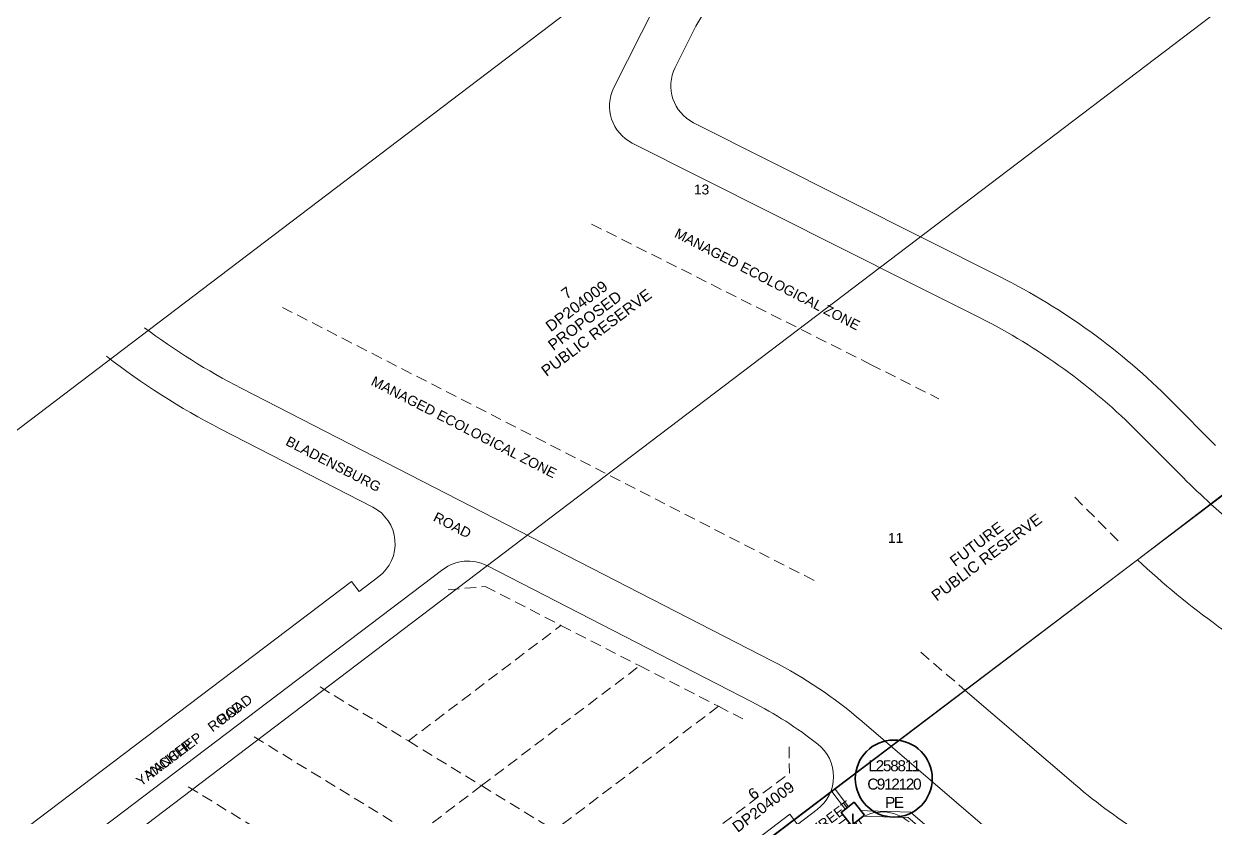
# Model space of a CAD drawing. Header units: metres. Extents: x 0 to 309348, y 0 to 6272736.
# Drawn here: x 308668.8 to 308885.4, y 6272081.4 to 6272225.7 of the extents above; entities that cross this region are included whole.
import ezdxf
from ezdxf.enums import TextEntityAlignment as Align

# ---------------------------------------------------------------- set-up
doc = ezdxf.new("R2010")
doc.units = ezdxf.units.M
doc.linetypes.add('DASHEDX2', pattern=[38.1, 25.4, -12.7])
doc.linetypes.add('IE Trench LV', pattern=[5.5, 4, -1.5])
doc.layers.get('0').update_dxf_attribs({"color": 6})
for name, color, linetype, lineweight in [('_User Miscellaneous1', 30, 'Continuous', 13), ('_User_HV_Exist', 1, 'Continuous', 35), ('_User_LV_Exist', 5, 'Continuous', 35), ('Cadastre Developer_SP_NEW', 92, 'Continuous', 15), ('Cadastre Land Parcels_SP_EXT', 118, 'Continuous', 15), ('Cadastre Roads_SP_NEW', 214, 'Continuous', 15)]:
    doc.layers.add(name, color=color, linetype=linetype, lineweight=lineweight)
doc.layers.add('_User Miscellaneous10', color=252, linetype='Continuous', lineweight=13, plot=False, transparency=0.85)
doc.styles.add('ARIAL', font='arial.ttf', dxfattribs={"height": 2})
doc.styles.add('SL_LABEL', font='arial.ttf', dxfattribs={"height": 2})
doc.styles.get("Standard").update_dxf_attribs({"font": 'arial.ttf'})

# ---------------------------------------------------------------- blocks, each defined once
blk = doc.blocks.new('*U279')
at = {"width": 0.9, "flags": 8}
blk.add_attdef('ASSET_NUM', text='', height=2, dxfattribs=at).set_placement((4, 2), align=Align.MIDDLE_LEFT)
at = {"ltscale": 10}
blk.add_wipeout([(-1.5, -1.5), (-1.5, 1.5), (1.5, 1.5), (1.5, -1.5)], dxfattribs=at)
blk.add_lwpolyline([(-1.5, 1.5), (-1.5, -1.5), (1.5, -1.5), (1.5, 1.5)], close=True)
at = {"flags": 1}
blk.add_attdef('Z', (-2.35, -1.81), '', height=0.2, rotation=270, dxfattribs=at)
at = {"flags": 9}
for tag, p in [('NOTES', (-2, -1.81)), ('SUBURB', (-1.8, -1.81)), ('STREETNAME', (-1.6, -1.81)), ('LOCATION', (-1.4, -1.81)), ('LEGEND', (-1.2, -1.81)), ('USAGE', (-1, -1.81)), ('STATE', (-0.8, -1.81)), ('OWNED_BY', (-0.6, -1.81)), ('COLUMN_TYPE', (-0.4, -1.81)), ('STREET_CODE', (-0.2, -1.81)), ('STRUCTURE_PLANT_NUMBER', (0.03, -1.81))]:
    blk.add_attdef(tag, text='', height=0.2, rotation=270, dxfattribs=at).set_placement(p, align=Align.MIDDLE_LEFT)
blk = doc.blocks.new('SL_LANTERN_NEW')
at = {"flags": 9}
for tag, p in [('LANTNUMBER', (-1.4, 2.6)), ('LOUTREACH', (-1.4, 2.2)), ('LOUTREACHVOCAB', (-1.4, 2)), ('LRATECODE', (-1.4, 1.8)), ('LREMOVE', (-1.4, 1.6)), ('LREPLACE', (-1.4, 1.4)), ('LTYPE', (-1.4, 1.2)), ('LTYPEVOCAB', (-1.4, 1)), ('LEGEND', (-1.4, 0.8)), ('SUBURB', (-1.4, 0.6)), ('STREETNAME', (-1.4, 0.4)), ('LOCATION', (-1.4, 0.2)), ('LNEW', (-6.4, 0)), ('LMASTVOCAB', (-6.2, 0)), ('LMAST', (-6, 0)), ('LLAMPVOCAB', (-5.8, 0)), ('LLAMP', (-5.6, 0)), ('LEXIST', (-5.4, 0)), ('LCHARGE3PERCENT', (-5.2, 0)), ('LCHARGE3', (-5, 0)), ('LCHARGE2PERCENT', (-4.8, 0)), ('LCHARGE2', (-4.6, 0)), ('LCHARGE1PERCENT', (-4.4, 0)), ('LCHARGE1', (-4.2, 0)), ('LCATEGORY', (-4, 0)), ('LBRACKETVOCAB', (-3.8, 0)), ('LBRACKET', (-3.6, 0)), ('LKINGHEIGHT', (-3.4, 0)), ('CREPLACE', (-3.2, 0)), ('CREMOVE', (-3, 0)), ('CNUMBER', (-2.8, 0)), ('CNEW', (-2.6, 0)), ('CEXIST', (-2.4, 0)), ('USAGE', (-2.2, 0)), ('STATE', (-2, 0)), ('OWNED_BY', (-1.8, 0)), ('ORIENTATION', (-1.6, 0)), ('OPERATING_VOLTAGE', (-1.4, 0)), ('MAINTAINED_BY', (-1.4, -0.66)), ('NOTES', (-1.4, 0)), ('NO_PHASES', (-1.2, 0)), ('LANTERN_TYPE', (-1, 0)), ('LANTERN_PURPOSE', (-0.8, 0)), ('CONTROL_TYPE', (-0.6, 0)), ('CONSTRUCTED_VOLTAGE', (-0.4, 0))]:
    blk.add_attdef(tag, text='', height=0.2, rotation=270, dxfattribs=at).set_placement(p, align=Align.MIDDLE_LEFT)
at = {"style": 'SL_LABEL', "flags": 8}
blk.add_attdef('ASSET_NUM', text='', height=1, dxfattribs=at).set_placement((7, 1), align=Align.MIDDLE_LEFT)
for tag, p, height, flags in [('OPERATED_BY', (-1.4, -0.41), 0.2, 9), ('Z', (0, 0), 0.001, 1)]:
    blk.add_attdef(tag, p, '', height=height, rotation=270, dxfattribs=dict(flags=flags))
at = {"style": 'SL_LABEL', "flags": 9}
blk.add_attdef('STREET_CODE', text='', height=0.001, rotation=270, dxfattribs=at).set_placement((0, 0), align=Align.MIDDLE_LEFT)
at = {"flags": 8}
blk.add_attdef('LNUMBER', text='', height=1, dxfattribs=at).set_placement((7, -1), align=Align.MIDDLE_LEFT)
blk.add_wipeout([(5.69, 0), (5.06, -1.06), (4, -1.69), (2.94, -1.06), (2.31, 0), (2.94, 1.06), (4, 1.69), (5.06, 1.06)])
for p, q in [((0, 0), (2.88, 0)), ((2.94, 1.06), (3.2, 0.8)), ((4, 1.5), (4, 1.12)), ((5.06, 1.06), (4.8, 0.8)), ((2.94, -1.06), (3.2, -0.8)), ((4, -1.12), (4, -1.5)), ((5.06, -1.06), (4.8, -0.8)), ((5.13, 0), (5.5, 0))]:
    blk.add_line(p, q)
blk.add_circle((4, 0), 1.12)

msp = doc.modelspace()

# ---------------------------------------------------------------- linework, layer by layer
at = {"layer": '_User Miscellaneous1', "ltscale": 0.75}
for p, q in [((308815.72545, 6272086.12539), (308816.01248, 6272086.34267)), ((308821.03663, 6272079.10889), (308815.72545, 6272086.12539)), ((308816.29952, 6272086.55994), (308816.01248, 6272086.34267)), ((308821.61071, 6272079.54344), (308816.29952, 6272086.55994))]:
    msp.add_line(p, q, dxfattribs=at)
at = {"layer": '_User Miscellaneous10', "linetype": 'DASHEDX2', "ltscale": 0.08}
for p, q in [((308772.01729, 6272189.27805), (308822.77145, 6272163.76022)), ((308812.48211, 6272124.48592), (308715.80397, 6272174.13269)), ((308822.77145, 6272163.76022), (308835.175, 6272157.52404)), ((308859.88877, 6272139.62478), (308867.93887, 6272131.53615)), ((308745.94306, 6272122.7898), (308752.69024, 6272123.37723)), ((308752.69024, 6272123.37723), (308766.45786, 6272116.30719)), ((308738.70711, 6272095.30108), (308766.45786, 6272116.30719)), ((308766.45786, 6272116.30719), (308780.77187, 6272108.95657)), ((308831.89546, 6272111.44199), (308839.99516, 6272104.49651)), ((308751.99266, 6272087.17196), (308780.77187, 6272108.95657)), ((308780.77187, 6272108.95657), (308795.08588, 6272101.60595)), ((308722.63096, 6272105.1377), (308738.70711, 6272095.30108)), ((308795.08588, 6272101.60595), (308765.27821, 6272079.04284)), ((308795.08588, 6272101.60595), (308799.55428, 6272099.31131)), ((308710.64278, 6272096.06015), (308740.00228, 6272078.09576)), ((308738.70711, 6272095.30108), (308751.99266, 6272087.17196)), ((308807.97341, 6272094.22978), (308807.99351, 6272089.42821)), ((308781.31249, 6272069.23184), (308807.99351, 6272089.42821)), ((308698.6546, 6272086.98261), (308714.4128, 6272077.34054)), ((308751.99266, 6272087.17196), (308740.00228, 6272078.09576)), ((308751.99266, 6272087.17196), (308765.27821, 6272079.04284))]:
    msp.add_line(p, q, dxfattribs=at)
at = {"layer": '_User Miscellaneous10', "linetype": 'Continuous'}
for p, q in [((308940.95874, 6272180.92156), (308871.34336, 6272128.22574)), ((308839.99516, 6272104.49651), (308871.34336, 6272128.22574)), ((308761.73896, 6272045.25996), (308839.99516, 6272104.49651))]:
    msp.add_line(p, q, dxfattribs=at)
at = {"layer": '_User Miscellaneous10', "ltscale": 0.75, "flags": 128}
for points in [[(308878.92786, 6272046.78719), (308874.99688, 6272049.22239), (308869.47797, 6272052.6413), (308866.14355, 6272054.70694), (308863.17777, 6272056.54421), (308860.29963, 6272058.32719), (308857.10318, 6272060.37576), (308852.44594, 6272063.61759), (308850.06409, 6272065.40289), (308845.59575, 6272069.00518), (308840.86144, 6272073.06036), (308836.43935, 6272076.8523), (308830.0128, 6272082.36306), (308820.26033, 6272082.66008), (308806.14112, 6272071.97245), (308794.17321, 6272062.91325), (308780.79059, 6272052.7832), (308779.44899, 6272043.07646), (308796.39652, 6272020.69826)], [(308878.40123, 6272045.93709), (308874.47025, 6272048.37229), (308868.95134, 6272051.7912), (308865.61692, 6272053.85685), (308862.65114, 6272055.69412), (308859.76649, 6272057.48113), (308856.54754, 6272059.54413), (308851.86023, 6272062.80688), (308849.4502, 6272064.61329), (308844.95653, 6272068.23601), (308840.21091, 6272072.30088), (308835.7884, 6272076.09317), (308829.62969, 6272081.37426), (308820.58256, 6272081.6498), (308806.74467, 6272071.17512), (308794.77675, 6272062.11592), (308781.72445, 6272052.2359), (308780.49629, 6272043.34993), (308797.19371, 6272021.30199)]]:
    msp.add_lwpolyline(points, dxfattribs=at)
at = {"layer": '_User_LV_Exist', "linetype": 'Continuous'}
msp.add_circle((308826.99495, 6272088.45864), 7, dxfattribs=at)
at = {"layer": 'Cadastre Developer_SP_NEW', "transparency": 33554687}
for p, q in [((308839.99516, 6272104.49651), (308871.34336, 6272128.22574)), ((308761.73896, 6272045.25996), (308839.99516, 6272104.49651)), ((308839.99516, 6272104.49651), (308860.10542, 6272087.25198))]:
    msp.add_line(p, q, dxfattribs=at)
at = {"layer": 'Cadastre Developer_SP_NEW', "linetype": 'Continuous'}
for points in [[(308855.14596, 6272294.29299), (308812.19997, 6272351.30198), (308691.434, 6272259.59496), (308583.03601, 6272177.28001), (308626.18799, 6272120.446), (308693.14403, 6272171.28496), (308855.14596, 6272294.29299)], [(308896.20102, 6272239.81402), (308855.14596, 6272294.29299), (308693.14403, 6272171.28496), (308626.18799, 6272120.446), (308669.33503, 6272063.60697), (308896.27902, 6272235.92801), (308898.09302, 6272237.30502), (308896.20102, 6272239.81402)], [(308940.44236, 6272181.05573), (308898.09406, 6272237.30582), (308896.28016, 6272235.92887), (308669.32838, 6272063.60192), (308711.90238, 6272007.53266), (308765.7124, 6272048.38774), (308871.34336, 6272128.22574), (308940.44236, 6272181.05573)]]:
    msp.add_lwpolyline(points, close=True, dxfattribs=at)
at = {"layer": 'Cadastre Developer_SP_NEW', "transparency": 33554687}
for centre, radius, start, end in [((308970.5721, 6272233.68045), 144.8, 226.7422609, 241.7945287), ((308925.20014, 6272163.16428), 100, 229.3869477, 238.2221889)]:
    msp.add_arc(centre, radius, start, end, dxfattribs=at)
at = {"layer": 'Cadastre Land Parcels_SP_EXT', "linetype": 'Continuous'}
for points in [[(308855.14596, 6272294.29299), (308812.19997, 6272351.30198), (308691.434, 6272259.59496), (308583.03601, 6272177.28001), (308626.18799, 6272120.446), (308693.14403, 6272171.28496), (308855.14596, 6272294.29299)], [(308896.20102, 6272239.81402), (308855.14596, 6272294.29299), (308693.14403, 6272171.28496), (308626.18799, 6272120.446), (308669.33503, 6272063.60697), (308896.27902, 6272235.92801), (308898.09302, 6272237.30502), (308896.20102, 6272239.81402)]]:
    msp.add_lwpolyline(points, close=True, dxfattribs=at)
at = {"layer": 'Cadastre Roads_SP_NEW', "color": 4, "linetype": 'Continuous', "ltscale": 2, "transparency": 33554495}
for p, q in [((308783.57986, 6272228.97219), (308776.0972, 6272214.08942)), ((308790.99536, 6272225.24388), (308787.24102, 6272217.77661)), ((308790.57281, 6272207.70689), (308846.31502, 6272179.68121)), ((308779.429, 6272204.01971), (308830.18316, 6272178.50188)), ((308830.18316, 6272178.50188), (308842.58671, 6272172.2657)), ((308708.26654, 6272159.45491), (308804.94469, 6272109.80814)), ((308877.46683, 6272157.11911), (308885.51694, 6272149.03047)), ((308704.47499, 6272152.07154), (308732.21912, 6272137.8242)), ((308871.58385, 6272151.26416), (308879.63396, 6272143.17552)), ((308669.68783, 6272069.46401), (308744.99452, 6272126.48683)), ((308729.733, 6272122.45671), (308733.32055, 6272125.17323)), ((308752.94816, 6272127.1793), (308801.15313, 6272102.42478)), ((308664.67599, 6272076.08002), (308728.34456, 6272124.29035)), ((308728.34456, 6272124.29035), (308729.733, 6272122.45671)), ((308821.15483, 6272098.91646), (308849.36479, 6272074.72645)), ((308773.31454, 6272055.65262), (308808.08044, 6272081.96889)), ((308808.08044, 6272081.96889), (308809.46859, 6272080.13504)), ((308809.46859, 6272080.13504), (308813.06226, 6272082.85529))]:
    msp.add_line(p, q, dxfattribs=at)
for centre, radius, start, end in [((308808.86369, 6272216.26068), 20, 89.0870161, 153.3079769), ((308793.94142, 6272214.40834), 7.5, 153.307977, 243.307977), ((308782.7976, 6272210.72115), 7.5, 153.307977, 243.307977), ((308792.41132, 6272072.46982), 120, 44.8632022, 63.307977), ((308792.41132, 6272072.46982), 111.7, 44.8632022, 63.307977), ((308764.54563, 6272269.04969), 123.2, 233.1677082, 242.81831), ((308764.54563, 6272269.04969), 131.5, 232.1310131, 242.81831), ((308970.57175, 6272233.68115), 128.3, 224.8632022, 227.9731175), ((308970.57175, 6272233.68115), 128.3, 227.9731175, 241.7945287), ((308728.79267, 6272131.15318), 7.5, 307.1332889, 62.81831), ((308749.5217, 6272120.50827), 7.5, 62.8183101, 127.1332889), ((308766.80039, 6272035.53038), 83.5, 49.3869477, 62.81831), ((308766.80039, 6272035.53038), 75.2, 51.9412734, 62.81831), ((308808.53533, 6272088.83595), 7.5, 307.1241415, 51.9412735), ((308824.90402, 6272074.88843), 7.5, 49.3869477, 127.1241415)]:
    msp.add_arc(centre, radius, start, end, dxfattribs=at)

# ---------------------------------------------------------------- texts
at = {"layer": '_User Miscellaneous10', "color": 128, "ltscale": 20, "style": 'ARIAL'}
for s, rotation, p in [('MANAGED ECOLOGICAL ZONE', 332.8183101, (308803.59058, 6272178.45234)), ('MANAGED ECOLOGICAL ZONE', 332.8183101, (308803.59058, 6272178.45234)), ('MANAGED ECOLOGICAL ZONE', 332.8183101, (308803.59058, 6272178.45234)), ('BLADENSBURG                ROAD', 332.81831, (308732.87006, 6272140.63649)), ('BLADENSBURG                ROAD', 332.81831, (308732.87006, 6272140.63649)), ('BLADENSBURG                ROAD', 332.81831, (308732.87006, 6272140.63649)), ('YANCHEP         ROAD', 37.1332889, (308700.29046, 6272094.72359)), ('YANCHEP         ROAD', 37.1332889, (308700.29046, 6272094.72359)), ('YANCHEP         ROAD', 37.1332889, (308700.29046, 6272094.72359))]:
    msp.add_text(s, height=1.8, rotation=rotation, dxfattribs=at).set_placement(p, align=Align.CENTER)
at = {"layer": '_User Miscellaneous10', "transparency": 33554610, "style": 'ARIAL'}
for s, p in [('PUBLIC RESERVE', (308773.50348, 6272168.7648)), ('DP204009', (308769.88845, 6272173.57058)), ('7', (308768.08094, 6272175.97346)), ('PROPOSED ', (308771.69597, 6272171.16769)), ('PUBLIC RESERVE', (308844.46222, 6272127.90548)), ('FUTURE', (308842.65471, 6272130.30837)), ('DP204009', (308803.86979, 6272082.53563)), ('6', (308802.06227, 6272084.93852))]:
    msp.add_text(s, height=2, rotation=36.9513889, dxfattribs=at).set_placement(p, align=Align.CENTER)
at = {"layer": '_User Miscellaneous10', "color": 128, "ltscale": 20, "style": 'ARIAL'}
msp.add_text('MANAGED ECOLOGICAL ZONE ', height=1.8, rotation=332.8183101, dxfattribs=at).set_placement((308749.53353, 6272153.00393), align=Align.TOP_CENTER)
msp.add_text('MANAGED ECOLOGICAL ZONE ', height=1.8, rotation=332.8183101, dxfattribs=at).set_placement((308749.53353, 6272153.00393), align=Align.TOP_CENTER)
msp.add_text('MANAGED ECOLOGICAL ZONE ', height=1.8, rotation=332.8183101, dxfattribs=at).set_placement((308749.53353, 6272153.00393), align=Align.TOP_CENTER)
at = {"layer": '_User_HV_Exist', "ltscale": 20, "style": 'ARIAL'}
for s, p in [('YANCHEP   ROAD', (308700.29046, 6272094.72359)), ('CONONDALE    STREET', (308808.04668, 6272074.50191))]:
    msp.add_text(s, height=1.8, rotation=37.1332889, dxfattribs=at).set_placement(p, align=Align.CENTER)
at = {"layer": '_User_LV_Exist', "insert": (308826.99495, 6272087.45864), "char_height": 2, "width": 11.3087193, "attachment_point": 5}
msp.add_mtext('{\\T0.8;L258811\\PC912120\\PPE}', dxfattribs=at)
at = {"layer": 'Cadastre Land Parcels_SP_EXT'}
for s, p in [('13', (308790.62656, 6272194.6683)), ('11', (308825.93503, 6272131.31087))]:
    msp.add_text(s, height=1.8, dxfattribs=at).set_placement(p)

# ---------------------------------------------------------------- next in the draw order: block references
at = {"layer": '_User_LV_Exist', "ltscale": 0.75, "rotation": 218.3559014719852}
msp.add_blockref('*U279', (308819.53058, 6272082.06014), dxfattribs=at)

# ---------------------------------------------------------------- next in the draw order: block references
at = {"layer": '_User_LV_Exist', "linetype": 'IE Trench LV', "ltscale": 0.7, "rotation": 271.2184125839495}
msp.add_blockref('SL_LANTERN_NEW', (308819.53058, 6272082.06014), dxfattribs=at)

doc.saveas('drawing.dxf')
